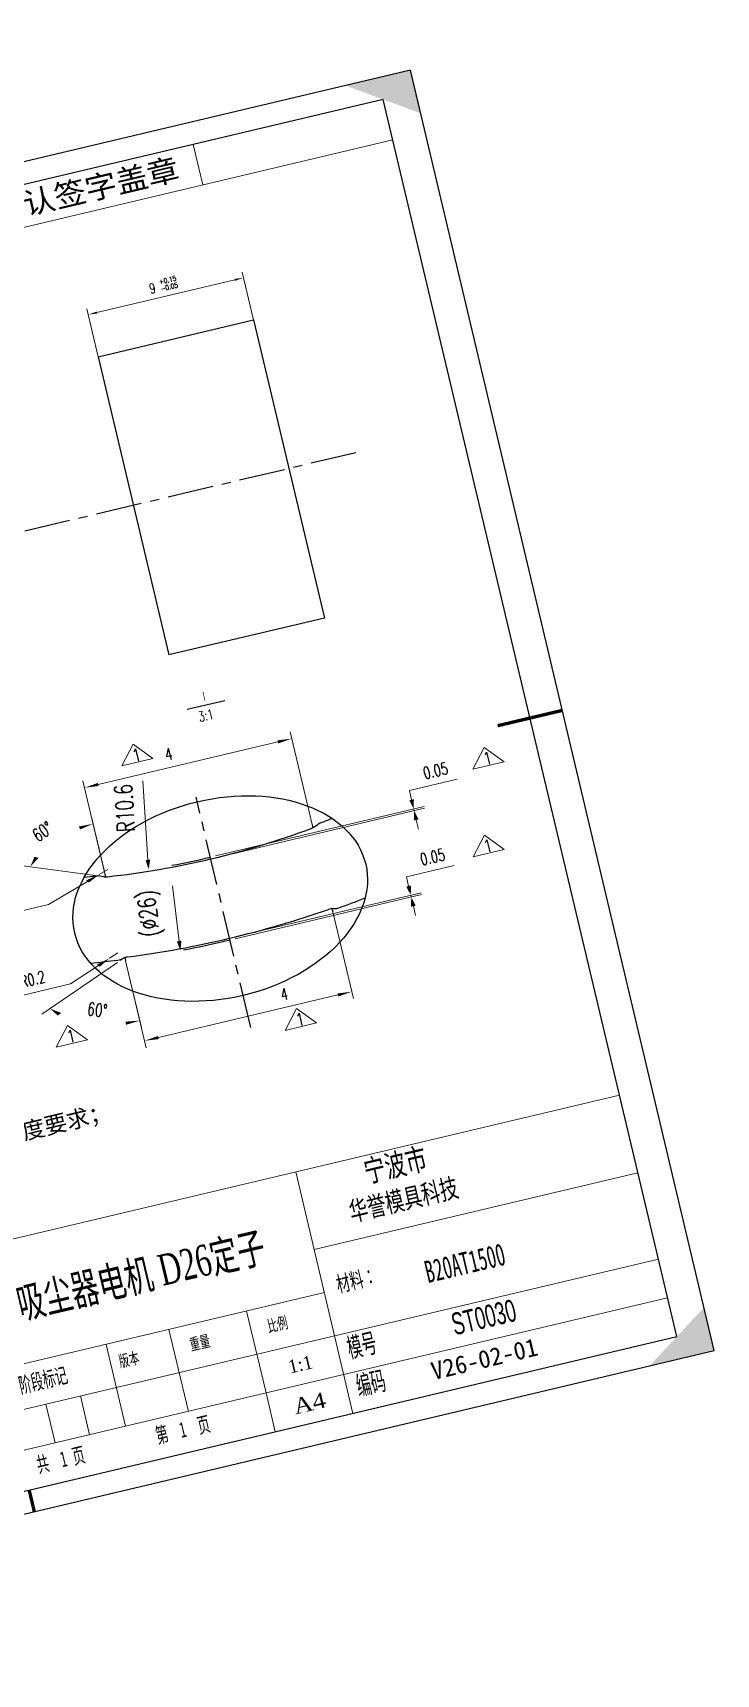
# Model space of a CAD drawing. Header units: millimetres. Extents: x 2517 to 77584, y 486 to 45347.
# Drawn here: x 76505 to 77584, y 42634 to 45228 of the extents above; entities that cross this region are included whole.
import ezdxf
from ezdxf.enums import TextEntityAlignment as Align

# ---------------------------------------------------------------- set-up
doc = ezdxf.new("R2010")
doc.units = ezdxf.units.MM
doc.linetypes.add('CENTER', pattern=[50.8, 31.75, -6.35, 6.35, -6.35])
doc.linetypes.add('SLD-实线', pattern=[0])
for name, color, linetype in [('01', 7, 'Continuous'), ('02', 1, 'Continuous'), ('CENTER', 1, 'CENTER'), ('DIM', 3, 'Continuous'), ('PART', 6, 'Continuous'), ('PH', 140, 'Continuous'), ('TEXT', 3, 'Continuous'), ('图框线', 4, 'Continuous')]:
    doc.layers.add(name, color=color, linetype=linetype)
doc.layers.add('中心线', color=1, linetype='CENTER', lineweight=9)
doc.layers.add('尺寸标注', color=2, linetype='Continuous', lineweight=9)
doc.styles.add('BZZX', font='romans.shx', dxfattribs={"width": 0.8})
doc.styles.add('HZ', font='times.ttf', dxfattribs={"width": 0.8})
doc.styles.add('HZ1', font='', dxfattribs={"width": 0.8})
doc.styles.add('SLDTEXTSTYLE0', font='TXT', dxfattribs={"width": 0.7, "bigfont": 'bigfont'})
doc.styles.add('SLDTEXTSTYLE3', font='TXT', dxfattribs={"width": 0.6, "bigfont": 'bigfont'})
doc.styles.add('SLDTEXTSTYLE7', font='', dxfattribs={"width": 0.58})
doc.styles.get("Standard").update_dxf_attribs({"font": 'simfang.ttf'})
doc.styles.add('工程字', font='romans.shx', dxfattribs={"width": 0.7, "bigfont": 'gbcbig.shx'})
doc.styles.get('HZ1').set_extended_font_data('NSimSun')
doc.styles.get('SLDTEXTSTYLE7').set_extended_font_data('SimSun')
doc.dimstyles.new('副本 ISO-25-1.5', dxfattribs={"dimtxt": 0.85, "dimasz": 0.5, "dimexe": 0.5, "dimexo": 0, "dimgap": 0.5, "dimtad": 1, "dimtoh": 1, "dimdec": 3, "dimzin": 9, "dimdsep": 46, "dimtxsty": '工程字', "dimcen": 0.5, "dimclrd": 3, "dimclre": 3, "dimclrt": 4, "dimadec": 1, "dimazin": 0, "dimtfac": 1, "dimtdec": 3, "dimtmove": 0, "dimatfit": 3, "dimfxl": 1, "dimarcsym": 0})
doc.dimstyles.new('放大3倍', dxfattribs={"dimtxt": 1, "dimasz": 0.8, "dimexe": 0.6, "dimexo": 0.3, "dimtad": 1, "dimtoh": 1, "dimdec": 3, "dimlfac": 0.333333, "dimzin": 9, "dimdsep": 46, "dimtxsty": '工程字', "dimcen": 1, "dimclrd": 3, "dimclre": 3, "dimclrt": 4, "dimadec": 1, "dimazin": 0, "dimtfac": 0.7, "dimtdec": 3, "dimtmove": 0, "dimatfit": 3, "dimfxl": 1, "dimtolj": 1, "dimarcsym": 0})

# ---------------------------------------------------------------- blocks, each defined once
blk = doc.blocks.new('*U364')
at = {"layer": '01', "const_width": 0.5}
for points in [[(105, 297), (105, 287)], [(0, 148.5), (30, 148.5)], [(210, 148.5), (200, 148.5)], [(105, 0), (105, 5)]]:
    blk.add_lwpolyline(points, dxfattribs=at)
at = {"layer": '01'}
for points in [[(205, 292), (25, 292)], [(25, 292), (25, 5)], [(205, 5), (205, 292)], [(25, 5), (205, 5)]]:
    blk.add_lwpolyline(points, dxfattribs=at)
for points in [[(10, 297), (0, 297), (0, 287)], [(210, 287), (210, 297), (200, 297)], [(10, 0), (0, 0), (0, 10)], [(200, 0), (210, 0), (210, 10)]]:
    blk.add_solid(points, dxfattribs=at)
at = {"layer": '02'}
for points in [[(210, 297), (0, 297)], [(0, 297), (0, 0)], [(210, 0), (210, 297)], [(0, 0), (210, 0)]]:
    blk.add_lwpolyline(points, dxfattribs=at)
blk = doc.blocks.new('*D374')
at = {"layer": 'Defpoints', "color": 0, "transparency": 16777216}
for p in [(2891.141, 1348.294), (2891.141, 1344.633), (2900.141, 1344.633)]:
    blk.add_point(p, dxfattribs=at)
at = {"layer": 'DIM', "color": 3, "lineweight": -2, "transparency": 16777216}
for p, q in [((2891.141, 1344.633), (2891.141, 1348.794)), ((2900.141, 1344.633), (2900.141, 1348.794)), ((2899.641, 1348.294), (2891.641, 1348.294))]:
    blk.add_line(p, q, dxfattribs=at)
at = {"layer": 'DIM', "color": 3, "transparency": 16777216}
for points in [[(2891.641, 1348.378), (2891.641, 1348.211), (2891.141, 1348.294)], [(2899.641, 1348.378), (2899.641, 1348.211), (2900.141, 1348.294)]]:
    blk.add_solid(points, dxfattribs=at)
at = {"layer": 'DIM', "color": 4, "transparency": 16777216, "insert": (2895.641, 1349.29), "char_height": 0.85, "attachment_point": 5, "style": '工程字'}
blk.add_mtext('9 {\\H0.5x;\\S+0.15^ -0.05;}', dxfattribs=at)
blk = doc.blocks.new('*D383')
at = {"layer": 'Defpoints', "color": 0, "transparency": 16777216}
for p in [(2884.782, 1294.637), (2896.782, 1294.637, 0), (2896.782, 1287.38)]:
    blk.add_point(p, dxfattribs=at)
at = {"layer": 'PART', "color": 3, "lineweight": -2, "transparency": 16777216}
for p, q in [((2884.782, 1294.337), (2884.782, 1286.78)), ((2896.782, 1294.337), (2896.782, 1286.78)), ((2885.582, 1287.38), (2895.982, 1287.38))]:
    blk.add_line(p, q, dxfattribs=at)
at = {"layer": 'PART', "color": 3, "transparency": 16777216}
for points in [[(2885.582, 1287.513), (2885.582, 1287.247), (2884.782, 1287.38)], [(2895.982, 1287.513), (2895.982, 1287.247), (2896.782, 1287.38)]]:
    blk.add_solid(points, dxfattribs=at)
at = {"layer": 'PART', "color": 4, "transparency": 16777216, "insert": (2893.042, 1288.505), "char_height": 1, "attachment_point": 5, "style": '工程字'}
blk.add_mtext('\\A1;4', dxfattribs=at)
blk = doc.blocks.new('*D384')
at = {"layer": 'Defpoints', "color": 0, "transparency": 16777216}
for p in [(2896.782, 1309.396), (2884.782, 1301.639), (2896.782, 1301.639)]:
    blk.add_point(p, dxfattribs=at)
at = {"layer": 'PART', "color": 3, "lineweight": -2, "transparency": 16777216}
for p, q in [((2884.782, 1301.939), (2884.782, 1309.996)), ((2896.782, 1301.939), (2896.782, 1309.996)), ((2885.582, 1309.396), (2895.982, 1309.396))]:
    blk.add_line(p, q, dxfattribs=at)
at = {"layer": 'PART', "color": 3, "transparency": 16777216}
for points in [[(2885.582, 1309.53), (2885.582, 1309.263), (2884.782, 1309.396)], [(2895.982, 1309.53), (2895.982, 1309.263), (2896.782, 1309.396)]]:
    blk.add_solid(points, dxfattribs=at)
at = {"layer": 'PART', "color": 4, "transparency": 16777216, "insert": (2889.832, 1310.521), "char_height": 1, "attachment_point": 5, "style": '工程字'}
blk.add_mtext('\\A1;4', dxfattribs=at)
blk = doc.blocks.new('*D385')
at = {"layer": 'Defpoints', "color": 0, "transparency": 16777216}
for p in [(2890.782, 1301.22), (2890.782, 1301.07), (2902.557, 1301.22)]:
    blk.add_point(p, dxfattribs=at)
at = {"layer": 'PART', "color": 3, "lineweight": -2, "transparency": 16777216}
for p, q in [((2902.557, 1302.02), (2902.557, 1302.82)), ((2902.557, 1302.82), (2905.315, 1302.82)), ((2891.082, 1301.22), (2903.157, 1301.22)), ((2891.082, 1301.07), (2903.157, 1301.07)), ((2902.557, 1301.07), (2902.557, 1301.22)), ((2902.557, 1300.27), (2902.557, 1299.47))]:
    blk.add_line(p, q, dxfattribs=at)
at = {"layer": 'PART', "color": 3, "transparency": 16777216}
for points in [[(2902.424, 1302.02), (2902.69, 1302.02), (2902.557, 1301.22)], [(2902.424, 1300.27), (2902.69, 1300.27), (2902.557, 1301.07)]]:
    blk.add_solid(points, dxfattribs=at)
at = {"layer": 'PART', "color": 4, "transparency": 16777216, "insert": (2904.249, 1303.945), "char_height": 1, "attachment_point": 5, "style": '工程字'}
blk.add_mtext('\\A1;0.05', dxfattribs=at)
blk = doc.blocks.new('*D386')
at = {"layer": 'Defpoints', "color": 0, "transparency": 16777216}
for p in [(2890.782, 1294.17), (2890.782, 1294.02), (2901.273, 1294.17)]:
    blk.add_point(p, dxfattribs=at)
at = {"layer": 'PART', "color": 3, "lineweight": -2, "transparency": 16777216}
for p, q in [((2901.273, 1294.97), (2901.273, 1295.77)), ((2901.273, 1295.77), (2904.031, 1295.77)), ((2891.082, 1294.17), (2901.873, 1294.17)), ((2891.082, 1294.02), (2901.873, 1294.02)), ((2901.273, 1294.02), (2901.273, 1294.17)), ((2901.273, 1293.22), (2901.273, 1292.42))]:
    blk.add_line(p, q, dxfattribs=at)
at = {"layer": 'PART', "color": 3, "transparency": 16777216}
for points in [[(2901.139, 1294.97), (2901.406, 1294.97), (2901.273, 1294.17)], [(2901.139, 1293.22), (2901.406, 1293.22), (2901.273, 1294.02)]]:
    blk.add_solid(points, dxfattribs=at)
at = {"layer": 'PART', "color": 4, "transparency": 16777216, "insert": (2902.964, 1296.895), "char_height": 1, "attachment_point": 5, "style": '工程字'}
blk.add_mtext('\\A1;0.05', dxfattribs=at)
blk = doc.blocks.new('*D387')
at = {"layer": 'Defpoints', "color": 0, "transparency": 16777216}
for p in [(2890.782, 1333.02), (2887.233, 1301.419)]:
    blk.add_point(p, dxfattribs=at)
at = {"layer": 'PART', "color": 3, "lineweight": -2, "transparency": 16777216}
blk.add_line((2888.064, 1308.817), (2887.322, 1302.214), dxfattribs=at)
blk.add_arc((2890.782, 1333.02), 31.8, 262.51113, 265.47146, dxfattribs=at)
at = {"layer": 'PART', "color": 3, "transparency": 16777216}
blk.add_solid([(2887.19, 1302.229), (2887.455, 1302.199), (2887.233, 1301.419)], dxfattribs=at)
at = {"layer": 'PART', "color": 4, "transparency": 16777216, "insert": (2886.72, 1306.93), "char_height": 1, "attachment_point": 5, "rotation": 83.59218, "style": '工程字'}
blk.add_mtext('\\A1;R10.6', dxfattribs=at)
blk = doc.blocks.new('*D388')
at = {"layer": 'Defpoints', "color": 0, "transparency": 16777216}
for p in [(2893.643, 1371.915), (2887.921, 1294.125)]:
    blk.add_point(p, dxfattribs=at)
at = {"layer": 'PART', "color": 3, "lineweight": -2, "transparency": 16777216}
blk.add_line((2888.323, 1299.594), (2887.98, 1294.923), dxfattribs=at)
blk.add_arc((2890.782, 1333.02), 39, 264.91126, 266.06707, dxfattribs=at)
at = {"layer": 'PART', "color": 3, "transparency": 16777216}
blk.add_solid([(2887.847, 1294.933), (2888.113, 1294.914), (2887.921, 1294.125)], dxfattribs=at)
at = {"layer": 'PART', "color": 4, "transparency": 16777216, "insert": (2886.798, 1297.759), "char_height": 1, "attachment_point": 5, "rotation": 85.79273, "style": '工程字'}
blk.add_mtext('\\A1;(∅26)', dxfattribs=at)
blk = doc.blocks.new('*D389')
at = {"layer": 'Defpoints', "color": 0, "transparency": 16777216}
for p in [(2884.461, 1295.144), (2883.934, 1294.858)]:
    blk.add_point(p, dxfattribs=at)
at = {"layer": 'PART', "color": 3, "lineweight": -2, "transparency": 16777216}
for p, q in [((2884.461, 1295.144), (2883.934, 1294.858)), ((2881.462, 1293.515), (2883.231, 1294.476)), ((2877.137, 1293.515), (2881.462, 1293.515))]:
    blk.add_line(p, q, dxfattribs=at)
blk.add_arc((2884.461, 1295.144), 0.6, 151.20549, 231.878, dxfattribs=at)
at = {"layer": 'PART', "color": 3, "transparency": 16777216}
blk.add_solid([(2883.167, 1294.593), (2883.295, 1294.359), (2883.934, 1294.858)], dxfattribs=at)
at = {"layer": 'PART', "color": 4, "transparency": 16777216, "insert": (2878.987, 1294.64), "char_height": 1, "attachment_point": 5, "style": '工程字'}
blk.add_mtext('\\A1;4-R0.2', dxfattribs=at)
blk = doc.blocks.new('*D390')
at = {"layer": 'Defpoints', "color": 0, "transparency": 16777216}
for p in [(2884.45, 1301.955), (2884.994, 1302.209)]:
    blk.add_point(p, dxfattribs=at)
at = {"layer": 'PART', "color": 3, "lineweight": -2, "transparency": 16777216}
for p, q in [((2881.281, 1300.474), (2883.726, 1301.617)), ((2884.994, 1302.209), (2884.45, 1301.955)), ((2876.956, 1300.474), (2881.281, 1300.474))]:
    blk.add_line(p, q, dxfattribs=at)
blk.add_arc((2884.994, 1302.209), 0.6, 147.75347, 211.35211, dxfattribs=at)
at = {"layer": 'PART', "color": 3, "transparency": 16777216}
blk.add_solid([(2883.669, 1301.737), (2883.782, 1301.496), (2884.45, 1301.955)], dxfattribs=at)
at = {"layer": 'PART', "color": 4, "transparency": 16777216, "insert": (2878.806, 1301.599), "char_height": 1, "attachment_point": 5, "style": '工程字'}
blk.add_mtext('\\A1;4-R0.2', dxfattribs=at)
blk = doc.blocks.new('*D391')
at = {"layer": 'Defpoints', "color": 0, "transparency": 16777216}
for p in [(2884.576, 1294.517, 0), (2884.782, 1294.637, 0), (2884.782, 1294.637, 0), (2884.782, 1294.364, 0), (2881.246, 1290.422)]:
    blk.add_point(p, dxfattribs=at)
at = {"layer": 'PART', "color": 3, "lineweight": -2, "transparency": 16777216}
for p, q in [((2884.316, 1294.367), (2879.498, 1291.586)), ((2884.782, 1294.064), (2884.782, 1288.535))]:
    blk.add_line(p, q, dxfattribs=at)
blk.add_arc((2884.782, 1294.637), 5.502, 218.33838, 261.66162, dxfattribs=at)
at = {"layer": 'PART', "color": 3, "transparency": 16777216}
for points in [[(2880.356, 1291.149), (2880.577, 1291.299), (2880.017, 1291.886)], [(2883.994, 1289.326), (2883.975, 1289.06), (2884.782, 1289.135)]]:
    blk.add_solid(points, dxfattribs=at)
at = {"layer": 'PART', "color": 4, "transparency": 16777216, "insert": (2882.594, 1290.846), "char_height": 1, "attachment_point": 5, "rotation": 330, "style": '工程字'}
blk.add_mtext('\\A1;60°', dxfattribs=at)
blk = doc.blocks.new('*D392')
at = {"layer": 'Defpoints', "color": 0, "transparency": 16777216}
for p in [(2883.204, 1305.973), (2884.746, 1301.66), (2884.782, 1301.912), (2884.782, 1301.639), (2884.782, 1301.639)]:
    blk.add_point(p, dxfattribs=at)
at = {"layer": 'PART', "color": 3, "lineweight": -2, "transparency": 16777216}
for p, q in [((2884.782, 1302.212), (2884.782, 1306.852)), ((2884.486, 1301.81), (2880.268, 1304.245))]:
    blk.add_line(p, q, dxfattribs=at)
blk.add_arc((2884.782, 1301.639), 4.613, 99.94922, 140.05078, dxfattribs=at)
at = {"layer": 'PART', "color": 3, "transparency": 16777216}
for points in [[(2883.974, 1306.315), (2883.997, 1306.049), (2884.782, 1306.252)], [(2881.355, 1304.524), (2881.137, 1304.677), (2880.787, 1303.945)]]:
    blk.add_solid(points, dxfattribs=at)
at = {"layer": 'PART', "color": 4, "transparency": 16777216, "insert": (2881.913, 1306.608), "char_height": 1, "attachment_point": 5, "rotation": 30, "style": '工程字'}
blk.add_mtext('\\A1;60°', dxfattribs=at)
blk = doc.blocks.new('bj1')
at = {"layer": '中心线'}
for p, q in [((-2.41, 0), (0, 4.17)), ((2.41, 0), (0, 4.17)), ((2.41, 0), (-2.41, 0))]:
    blk.add_line(p, q, dxfattribs=at)
at = {"layer": '中心线', "insert": (-0.51, 3.02), "char_height": 2.8, "width": 1.3542, "attachment_point": 1, "style": 'BZZX'}
blk.add_mtext('1', dxfattribs=at)
blk = doc.blocks.new('D26吸尘器-开模产品图确认')
at = {"color": 7, "linetype": 'SLD-实线', "lineweight": 15, "ltscale": 8}
for p, q in [((2842.6132, 1273.6292), (2910.1132, 1273.6292)), ((2891.3632, 1273.6292), (2891.3632, 1252.6292)), ((2891.3632, 1266.8792), (2910.1132, 1266.8792)), ((2842.6132, 1263.1292), (2891.3632, 1263.1292)), ((2882.3632, 1263.1292), (2882.3632, 1256.0042)), ((2886.8632, 1263.1292), (2886.8632, 1256.0042)), ((2872.6132, 1259.3792), (2910.1132, 1259.3792)), ((2872.6132, 1256.0042), (2910.1132, 1256.0042)), ((2886.8632, 1256.0042), (2886.8632, 1252.6292)), ((2842.6132, 1252.6292), (2910.1132, 1252.6292))]:
    blk.add_line(p, q, dxfattribs=at)
blk.add_line((2910.1132, 1273.6292), (2910.1132, 1252.6292))
at = {"color": 7, "linetype": 'SLD-实线', "lineweight": 0, "ltscale": 8}
for p, q in [((2878.7236, 1263.1292), (2878.7236, 1256.0042)), ((2874.6468, 1259.3792), (2874.6468, 1256.0042)), ((2876.6467, 1259.3792), (2876.6467, 1256.0042))]:
    blk.add_line(p, q, dxfattribs=at)
at = {"layer": 'CENTER', "ltscale": 0.1}
for p, q in [((2904.0264, 1331.6912, 0), (2848.639, 1331.6912, 0)), ((2890.7821, 1286.3881), (2890.7821, 1306.4469))]:
    blk.add_line(p, q, dxfattribs=at)
at = {"layer": 'DIM', "color": 4}
blk.add_line((2891.4394, 1313.8562), (2893.6113, 1313.8562), dxfattribs=at)
at = {"layer": 'PART', "color": 7}
for p, q in [((2891.1412, 1344.633), (2900.1412, 1344.633)), ((2891.1412, 1344.633, 0), (2891.1412, 1318.6912, 0)), ((2900.1412, 1344.633, 0), (2900.1412, 1318.6912, 0)), ((2900.1412, 1318.6912), (2891.1412, 1318.6912)), ((2884.6939, 1301.6898), (2884.4623, 1301.8235)), ((2896.8703, 1301.6898, 0), (2897.102, 1301.8235, 0))]:
    blk.add_line(p, q, dxfattribs=at)
at = {"layer": 'PART', "color": 3}
for p, q in [((2884.4002, 1301.8593), (2884.3786, 1301.8718)), ((2884.7821, 1301.6388), (2884.7463, 1301.6595)), ((2884.7821, 1301.9118), (2884.7821, 1301.6388)), ((2896.7821, 1301.9118), (2896.7821, 1301.6388)), ((2896.7821, 1301.6388, 0), (2896.8002, 1301.6493, 0)), ((2897.1696, 1301.8625, 0), (2897.1856, 1301.8718, 0)), ((2884.7821, 1294.6365, 0), (2884.5758, 1294.5174, 0)), ((2884.7821, 1294.6365, 0), (2884.7821, 1294.3636, 0)), ((2896.7821, 1294.6365, 0), (2896.9885, 1294.5174, 0)), ((2896.7821, 1294.6365, 0), (2896.7821, 1294.3636, 0))]:
    blk.add_line(p, q, dxfattribs=at)
at = {"layer": 'PART', "color": 7}
for centre, radius, start, end in [((2890.7821, 1333.0204), 31.8, 256.965592, 258.210549), ((2884.1623, 1301.3039), 0.6, 60, 78.210549), ((2884.9939, 1302.2094), 0.6, 240, 259.360342), ((2890.7821, 1333.0204), 31.95, 259.360342, 280.639658), ((2896.5703, 1302.2094), 0.6, 280.639658, 300), ((2897.402, 1301.3039), 0.6, 101.789451, 120), ((2890.7821, 1333.0204), 31.8, 281.789451, 283.034408), ((2890.7821, 1333.0204), 39, 258.23481, 260.52589), ((2884.4614, 1295.1442), 0.6, 260.52589, 289.911405), ((2884.8701, 1294.0159), 0.6, 81.381103, 109.911405), ((2890.7821, 1333.0204), 38.85, 261.381103, 278.5757), ((2896.6648, 1294.0115), 0.6, 70.045399, 98.5757), ((2897.0743, 1295.1394), 0.6, 250.045399, 279.430914), ((2890.7821, 1333.0204), 39, 279.430914, 281.76519)]:
    blk.add_arc(centre, radius, start, end, dxfattribs=at)
at = {"layer": 'PART', "color": 3}
for radius, start, end in [(31.8, 258.336543, 258.383019), (31.95, 259.175961, 259.248479), (31.95, 280.759008, 280.824039), (31.8, 281.616981, 281.651056), (31.8, 266.011984, 270), (39, 260.73868, 260.843215), (38.85, 261.115672, 261.231704), (39, 266.067072, 270), (38.85, 278.7921, 278.884328), (39, 279.156785, 279.302953)]:
    blk.add_arc((2890.7821, 1333.0204), radius, start, end, dxfattribs=at)
at = {"layer": 'TEXT', "color": 3}
blk.add_circle((2890.7821, 1297.6204, 0), 8.4243, dxfattribs=at)
at = {"layer": '图框线', "color": 7, "linetype": 'Continuous', "lineweight": 20}
for p, q in [((2899.1086, 1360.2542), (2899.1086, 1356.7369)), ((2910.1132, 1356.7369), (2883.6264, 1356.7369))]:
    blk.add_line(p, q, dxfattribs=at)
at = {"xscale": 0.375, "yscale": 0.375, "zscale": 0.375}
blk.add_blockref('*U364', (2833.2382, 1250.7542), dxfattribs=at)
at = {"layer": 'PH', "xscale": 0.375, "yscale": 0.375, "zscale": 0.375}
for p in [(2888.0128, 1310.4606), (2907.2207, 1303.3429), (2906.0911, 1296.1274), (2880.7668, 1288.5833), (2893.5401, 1285.4959)]:
    blk.add_blockref('bj1', p, dxfattribs=at)
at = {"layer": 'DIM', "style": 'HZ1', "width": 0.7}
blk.add_text('客户确认签字盖章', height=1.875, dxfattribs=at).set_placement((2883.6574, 1357.6608))
at = {"layer": 'DIM', "style": 'HZ'}
for s, height, width, p, p2 in [(' 吸尘器电机 D26定子 ', 2.625, 0.412605, (2873.9564, 1266.8343), (2889.1049, 1266.8343)), ('1:1', 1.125, 0.65021, (2888.4231, 1257.1292), (2889.8033, 1257.1292)), ('A4', 1.3125, 0.772193, (2888.1987, 1253.6604), (2890.0277, 1253.6604))]:
    blk.add_text(s, height=height, dxfattribs=dict(at, width=width)).set_placement(p, p2, align=Align.FIT)
at = {"layer": 'DIM', "color": 4, "char_height": 0.85, "attachment_point": 1, "style": '工程字'}
for s, insert in [('Ⅰ', (2892.3252, 1314.9839, 0)), ('3:1', (2891.9586, 1313.4105, 0))]:
    blk.add_mtext(s, dxfattribs=dict(at, insert=insert))
at = {"layer": 'DIM', "insert": (2844.976, 1289.989), "char_height": 1.40625, "width": 45.641052, "attachment_point": 1}
blk.add_mtext('技术要求：\\P1, 3槽沿圆周等分均布；\\P2，冲片毛刺小于0.05；\\P3，槽型尺寸公差H10，其余未注尺寸公差按GB1804-F级精度要求；\\P4，各锐角允许为R0.2mm.\\P   ', dxfattribs=at)
at = {"layer": 'DIM', "color": 7, "linetype": 'Continuous', "lineweight": 0, "ltscale": 8, "insert": (2892.7457, 1273.1996), "char_height": 1.875, "attachment_point": 1, "style": 'SLDTEXTSTYLE0'}
blk.add_mtext('{\\fSimSun|b0|i0|c134|p6;\\C2;\\c130814;    宁波市\\P\\fSimSun|b0|i0|c134|p2;\\H0.875x;\\C0;  华誉模具科技}', dxfattribs=at)
at = {"layer": 'DIM', "color": 3, "linetype": 'Continuous', "lineweight": 0, "ltscale": 8, "attachment_point": 1}
for s, insert, char_height, style in [('材料：', (2892.1327, 1264.2354), 1.5, 'SLDTEXTSTYLE0'), ('{\\fSimSun|b0|i0|c134|p32;B20AT1500}', (2897.1575, 1263.7653), 1.875, 'SLDTEXTSTYLE3'), ('版本', (2879.2034, 1261.9596), 1.125, 'SLDTEXTSTYLE0'), ('重量', (2883.3071, 1261.9596), 1.125, 'SLDTEXTSTYLE0'), ('比例', (2887.7971, 1261.9653), 1.125, 'SLDTEXTSTYLE0'), ('模号', (2891.9065, 1258.935), 1.875, 'SLDTEXTSTYLE3'), ('{\\fArial|b0|i0|c0|p32;ST0030}', (2897.952, 1258.935), 1.875, 'SLDTEXTSTYLE3'), ('编码{\\fArial|b0|i0|c0|p32;}', (2891.9065, 1255.6502), 1.875, 'SLDTEXTSTYLE3'), ('{\\fFangSong|b0|i0|c134|p49;\\W1;\\C256;V26-02-01}', (2896.2138, 1255.2963), 1.5, 'SLDTEXTSTYLE3')]:
    blk.add_mtext(s, dxfattribs=dict(at, insert=insert, char_height=char_height, style=style))
at = {"layer": 'DIM', "color": 3, "char_height": 1.3125, "attachment_point": 1, "style": 'SLDTEXTSTYLE7'}
for s, insert, width in [('阶段标记', (2873.4152, 1262.0695), 4.853084), (' 共  1 页', (2873.0031, 1255.1684), 5.01124), ('第  1  页', (2880.2632, 1255.2629), 5.048589)]:
    blk.add_mtext(s, dxfattribs=dict(at, insert=insert, width=width))
at = {"layer": 'DIM'}
dim = blk.add_linear_dim(base=(2891.1412, 1348.2943), p1=(2900.1412, 1344.633), p2=(2891.1412, 1344.633), text='<> {\\H0.5x;\\S+0.15^ -0.05;}', dimstyle='副本 ISO-25-1.5', override={"dimtp": 0.15, "dimtm": 0.05, "dimtfac": 0.5}, dxfattribs=at)
dim.commit()
dim.dimension.update_dxf_attribs({"geometry": '*D374', "text_midpoint": (2895.6412, 1349.2901)})
at = {"layer": 'PART'}
dim = blk.add_diameter_dim_2p(p1=(2893.6434, 1371.9153), p2=(2887.9209, 1294.1255), text='(<>)', dimstyle='放大3倍', dxfattribs=at)
dim.commit()
dim.dimension.update_dxf_attribs({"geometry": '*D388', "text_midpoint": (2888.1807, 1297.6576), "dimtype": 131})
dim = blk.add_radius_dim(center=(2890.7821, 1333.0204), mpoint=(2887.2331, 1301.4191), dimstyle='放大3倍', dxfattribs=at)
dim.commit()
dim.dimension.update_dxf_attribs({"geometry": '*D387', "text_midpoint": (2887.838, 1306.8049), "dimtype": 132})
for base, p1, p2, picture, middle in [((2896.7821, 1309.3962), (2884.7821, 1301.6388), (2896.7821, 1301.6388), '*D384', (2889.8316, 1309.3962)), ((2896.7821, 1287.3799), (2884.7821, 1294.6365), (2896.7821, 1294.6365, 0), '*D383', (2893.0418, 1287.3799))]:
    dim = blk.add_linear_dim(base=base, p1=p1, p2=p2, dimstyle='放大3倍', dxfattribs=at)
    dim.commit()
    dim.dimension.update_dxf_attribs({"geometry": picture, "text_midpoint": middle, "dimtype": 128})
for base, line1, line2, picture, middle in [((2883.2044, 1305.9735), ((2884.7821, 1301.6388), (2884.7463, 1301.6595)), ((2884.7821, 1301.9118), (2884.7821, 1301.6388)), '*D392', (2881.9132, 1306.608)), ((2881.2456, 1290.4218), ((2884.7821, 1294.6365, 0), (2884.7821, 1294.3636, 0)), ((2884.7821, 1294.6365, 0), (2884.5758, 1294.5174, 0)), '*D391', (2882.5937, 1290.846))]:
    dim = blk.add_angular_dim_2l(base=base, line1=line1, line2=line2, dimstyle='放大3倍', override={"dimadec": 0}, dxfattribs=at)
    dim.commit()
    dim.dimension.update_dxf_attribs({"geometry": picture, "text_midpoint": middle})
for base, p1, p2, picture, middle in [((2902.5571, 1301.2204), (2890.7821, 1301.0704), (2890.7821, 1301.2204), '*D385', (2904.2488, 1303.9454)), ((2901.2727, 1294.1704), (2890.7821, 1294.0204), (2890.7821, 1294.1704), '*D386', (2902.9644, 1296.8954))]:
    dim = blk.add_linear_dim(base=base, p1=p1, p2=p2, angle=90, dimstyle='放大3倍', dxfattribs=at)
    dim.commit()
    dim.dimension.update_dxf_attribs({"geometry": picture, "text_midpoint": middle})
for center, mpoint, picture, middle in [((2884.9939, 1302.2094), (2884.4504, 1301.9553), '*D390', (2878.8062, 1300.4742)), ((2884.4614, 1295.1442), (2883.9341, 1294.8579), '*D389', (2878.9867, 1293.5154))]:
    dim = blk.add_radius_dim(center=center, mpoint=mpoint, text='4-<>', dimstyle='放大3倍', dxfattribs=at)
    dim.commit()
    dim.dimension.update_dxf_attribs({"geometry": picture, "text_midpoint": middle, "dimtype": 132})

msp = doc.modelspace()

# ---------------------------------------------------------------- block references
at = {"layer": '尺寸标注', "ltscale": 0.1, "xscale": -28.02936795152164, "yscale": -18.67268754319502, "zscale": 28.02936795152164, "rotation": 193.3393888965984}
msp.add_blockref('D26吸尘器-开模产品图确认', (3550.1268, 1589.1373), dxfattribs=at)

doc.saveas('drawing.dxf')
